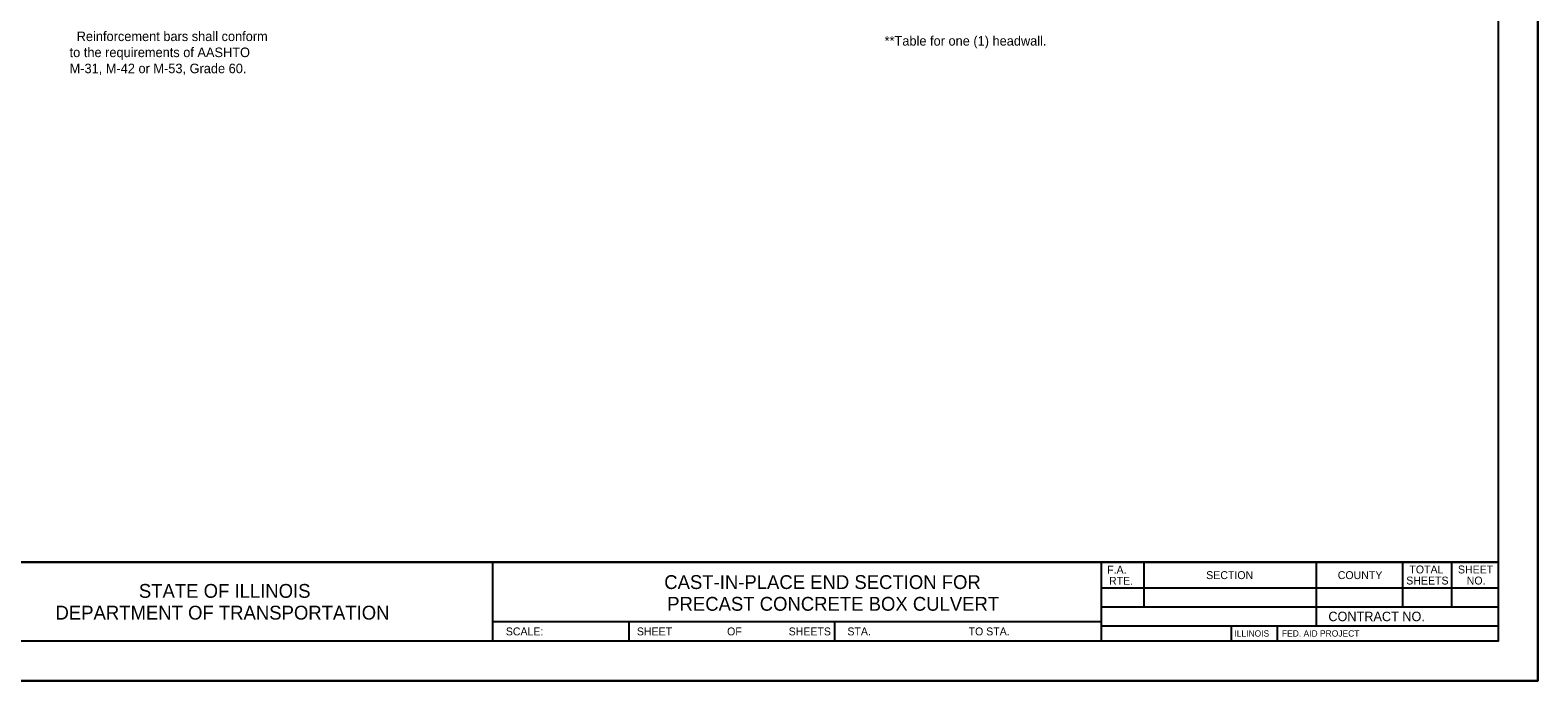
# Model space of a CAD drawing. Extents: x 1600368 to 1611368, y 1592561 to 1599146.
# Drawn here: x 1610986.8 to 1611368.3, y 1598706.4 to 1598871 of the extents above; entities that cross this region are included whole.
import ezdxf

# ---------------------------------------------------------------- set-up
doc = ezdxf.new("R2010")
doc.units = 0
for name, color, linetype in [('Level 48', 7, 'Continuous'), ('Sheets_50 Reference Boundary', 7, 'Continuous'), ('Sheets_General Details', 7, 'Continuous'), ('Sheets_Printer Plotting Border', 7, 'Continuous')]:
    doc.layers.add(name, color=color, linetype=linetype)

msp = doc.modelspace()

# ---------------------------------------------------------------- linework, layer by layer
at = {"layer": 'Level 48'}
msp.add_lwpolyline([(1610688.29, 1599146.38), (1611368.29, 1599146.38), (1611368.29, 1598706.38), (1610688.29, 1598706.38)], close=True, dxfattribs=at)
at = {"layer": 'Sheets_50 Reference Boundary'}
msp.add_lwpolyline([(1610728.29, 1599136.37), (1611358.29, 1599136.37), (1611358.29, 1598736.38), (1610728.29, 1598736.38)], close=True, dxfattribs=at)
at = {"layer": 'Sheets_General Details'}
for p, q in [((1611368.29, 1598706.38), (1611368.29, 1599146.38)), ((1610728.29, 1598736.38), (1611358.29, 1598736.38)), ((1611103.78, 1598736.38), (1611103.78, 1598716.38)), ((1611257.78, 1598736.38), (1611257.78, 1598716.38)), ((1611268.58, 1598736.38), (1611268.58, 1598725.07)), ((1611312.18, 1598736.38), (1611312.18, 1598720.27)), ((1611334.02, 1598736.38), (1611334.02, 1598725.07)), ((1611346.44, 1598736.38), (1611346.44, 1598725.07)), ((1611257.78, 1598729.87), (1611358.29, 1598729.87)), ((1611257.78, 1598725.07), (1611358.29, 1598725.07)), ((1611103.78, 1598721.38), (1611257.78, 1598721.38)), ((1611138.29, 1598721.38), (1611138.29, 1598716.38)), ((1611190.29, 1598721.38), (1611190.29, 1598716.38)), ((1611257.78, 1598720.27), (1611358.29, 1598720.27)), ((1611290.72, 1598720.27), (1611290.72, 1598716.38)), ((1611302.32, 1598720.27), (1611302.32, 1598716.38)), ((1611368.29, 1598706.38), (1610688.29, 1598706.38))]:
    msp.add_line(p, q, dxfattribs=at)
msp.add_lwpolyline([(1610728.29, 1599136.38), (1611358.29, 1599136.38), (1611358.29, 1598716.38), (1610728.29, 1598716.38)], close=True, dxfattribs=at)
at = {"layer": 'Sheets_Printer Plotting Border'}
msp.add_lwpolyline([(1610688.29, 1598706.38), (1611368.29, 1598706.38), (1611368.29, 1599146.38), (1610688.29, 1599146.38)], close=True, dxfattribs=at)

# ---------------------------------------------------------------- texts
at = {"layer": 'Sheets_General Details'}
for s, height, p in [('  Reinforcement bars shall conform', 2.4176, (1610996.79, 1598868.23)), ('**Table for one (1) headwall.', 2.4176, (1611203, 1598867.08)), ('to the requirements of AASHTO', 2.4176, (1610996.79, 1598864.17)), ('M-31, M-42 or M-53, Grade 60.', 2.4176, (1610996.79, 1598860.1)), ('CAST-IN-PLACE END SECTION FOR', 3.5, (1611147.25, 1598729.61)), ('PRECAST CONCRETE BOX CULVERT', 3.5, (1611148, 1598724.11))]:
    msp.add_text(s, height=height, dxfattribs=at).set_placement(p)
for s, height, p in [('F.A.  ', 2, (1611259.32, 1598733.48)), ('SECTION', 2, (1611284.38, 1598732.12)), ('COUNTY', 2, (1611317.67, 1598732.12)), ('TOTAL', 2, (1611335.79, 1598733.55)), ('SHEET', 2, (1611348.08, 1598733.55)), ('STATE OF ILLINOIS', 3.5, (1611014.32, 1598727.38)), ('RTE.', 2, (1611259.79, 1598730.68)), ('SHEETS', 2, (1611335, 1598730.75)), ('NO.', 2, (1611350.29, 1598730.75)), ('DEPARTMENT OF TRANSPORTATION', 3.5, (1610993.22, 1598721.88)), ('CONTRACT NO.      ', 2.4, (1611315.29, 1598721.47)), ('SCALE:          ', 2, (1611107.16, 1598717.88)), ('SHEET', 2, (1611140.33, 1598717.88)), ('OF', 2, (1611163.15, 1598717.88)), ('SHEETS', 2, (1611178.73, 1598717.88)), ('STA.', 2, (1611193.59, 1598717.88)), ('TO STA.', 2, (1611224.26, 1598717.88)), ('ILLINOIS', 1.6, (1611291.51, 1598717.57)), ('FED. AID PROJECT', 1.6, (1611303.54, 1598717.57))]:
    msp.add_text(s, height=height, rotation=360, dxfattribs=at).set_placement(p)

doc.saveas('drawing.dxf')
